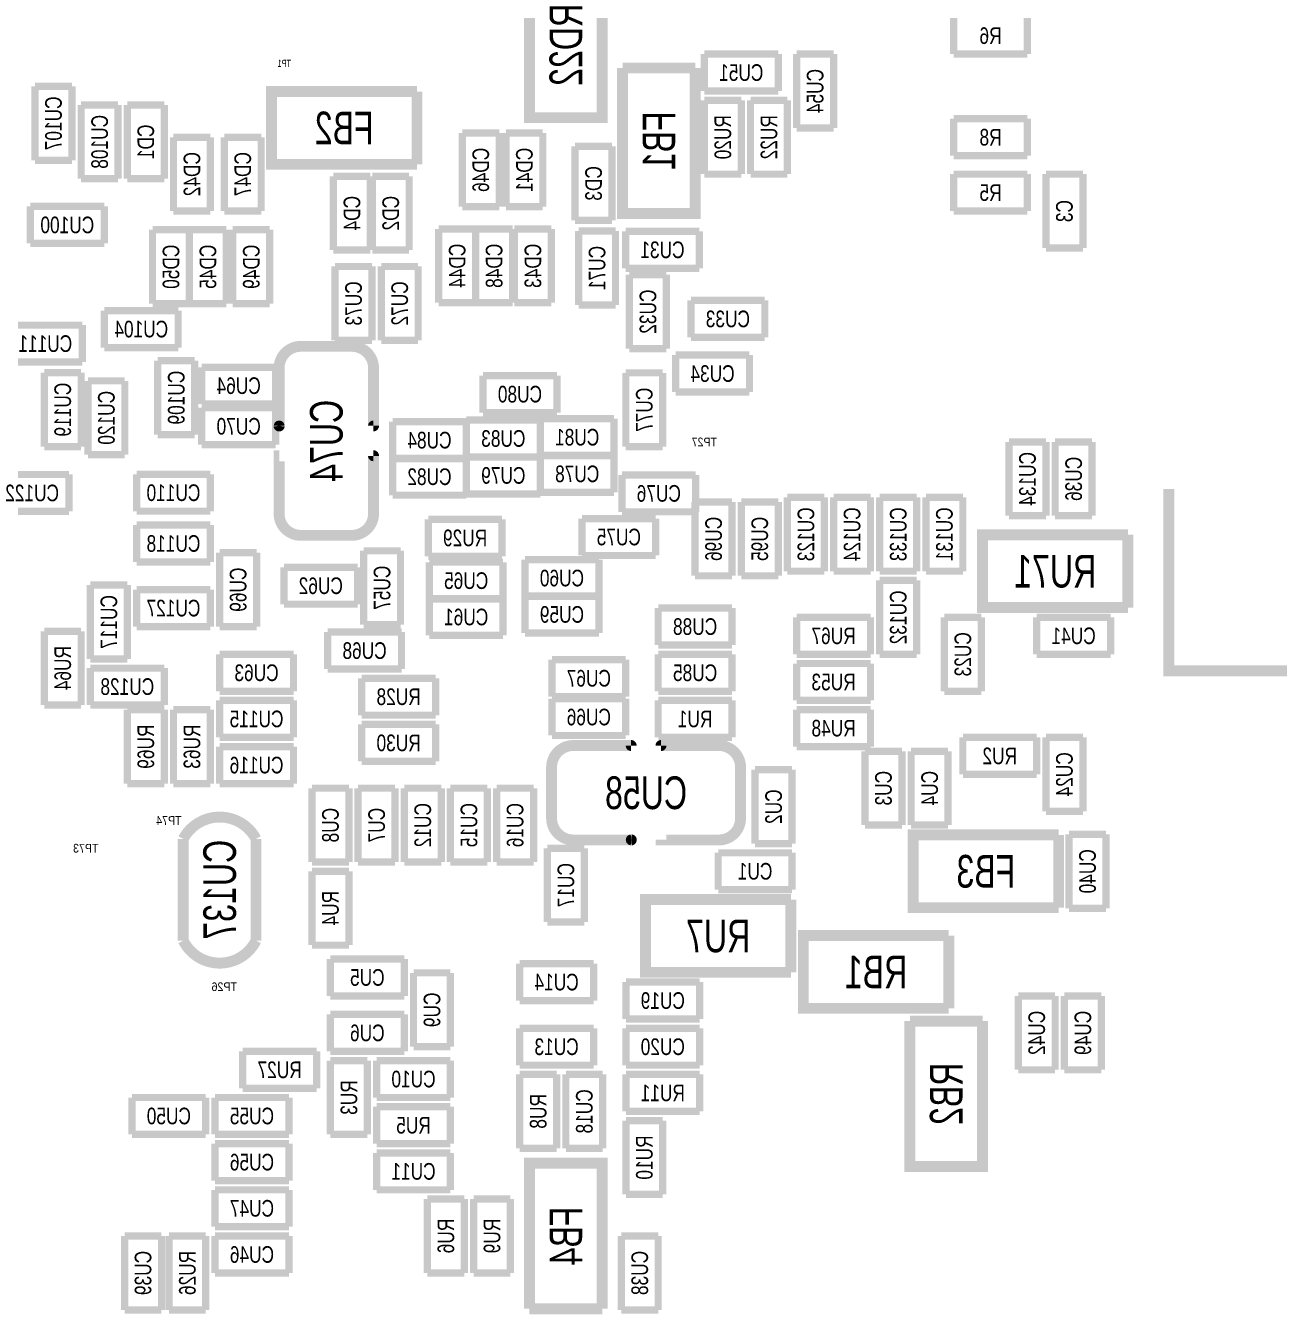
# Model space of a CAD drawing. Extents: x 0 to 194, y 0 to 132.
# Drawn here: x 149.29 to 166.53, y 57.73 to 75.45 of the extents above; entities that cross this region are included whole.
import ezdxf
from ezdxf.enums import TextEntityAlignment as Align

# ---------------------------------------------------------------- set-up
doc = ezdxf.new("R2010")
doc.units = 0
for name, color, linetype in [('PG_SILKSCREEN_BOTTOM', 152, 'CONTINUOUS'), ('PG_SILKSCREEN_BOTTOM_OUTLINE', 152, 'CONTINUOUS'), ('RD_ASSEMBLY_BOTTOM', 142, 'CONTINUOUS')]:
    doc.layers.add(name, color=color, linetype=linetype)

msp = doc.modelspace()

# ---------------------------------------------------------------- linework, layer by layer
at = {"layer": 'PG_SILKSCREEN_BOTTOM', "const_width": 0.1524}
msp.add_lwpolyline([(165.0111, 69.0753), (165.0111, 66.5734), (178.0159, 66.5734), (178.0159, 69.0753)], dxfattribs=at)
at = {"layer": 'PG_SILKSCREEN_BOTTOM_OUTLINE'}
for points, const_width in [([(157.21838, 76.18476), (157.21838, 74.18324), (156.21762, 74.18324), (156.21762, 76.18476)], 0.150114), ([(162.052, 75.565), (162.052, 75.057)], 0.100076), ([(163.068, 75.057), (163.068, 75.565)], 0.100076), ([(159.639, 75.057), (158.623, 75.057)], 0.100076), ([(158.623, 75.057), (158.623, 74.549)], 0.100076), ([(159.639, 74.549), (159.639, 75.057)], 0.100076), ([(160.401, 75.057), (159.893, 75.057)], 0.100076), ([(159.893, 75.057), (159.893, 74.041)], 0.100076), ([(160.401, 74.041), (160.401, 75.057)], 0.100076), ([(162.052, 75.057), (163.068, 75.057)], 0.100076), ([(158.498286, 74.865738), (158.498286, 72.864218), (157.497526, 72.864218), (157.497526, 74.865738)], 0.150114), ([(157.497526, 74.865738), (158.498286, 74.865738)], 0.150114), ([(149.9235, 74.6125), (149.4155, 74.6125)], 0.100076), ([(149.4155, 74.6125), (149.4155, 73.5965)], 0.100076), ([(149.9235, 73.5965), (149.9235, 74.6125)], 0.100076), ([(154.67076, 73.54062), (152.66924, 73.54062), (152.66924, 74.54138), (154.67076, 74.54138)], 0.150114), ([(154.67076, 74.54138), (154.67076, 73.54062)], 0.150114), ([(158.623, 74.549), (159.639, 74.549)], 0.100076), ([(158.623, 74.422), (158.623, 73.406)], 0.100076), ([(159.131, 74.422), (158.623, 74.422)], 0.100076), ([(159.131, 73.406), (159.131, 74.422)], 0.100076), ([(159.258, 74.422), (159.258, 73.406)], 0.100076), ([(159.766, 74.422), (159.258, 74.422)], 0.100076), ([(159.766, 73.406), (159.766, 74.422)], 0.100076), ([(150.5585, 74.3585), (150.0505, 74.3585)], 0.100076), ([(150.0505, 74.3585), (150.0505, 73.3425)], 0.100076), ([(150.5585, 73.3425), (150.5585, 74.3585)], 0.100076), ([(151.1935, 74.3585), (150.6855, 74.3585)], 0.100076), ([(150.6855, 74.3585), (150.6855, 73.3425)], 0.100076), ([(151.1935, 73.3425), (151.1935, 74.3585)], 0.100076), ([(159.893, 74.041), (160.401, 74.041)], 0.100076), ([(163.068, 74.168), (162.052, 74.168)], 0.100076), ([(162.052, 74.168), (162.052, 73.66)], 0.100076), ([(163.068, 73.66), (163.068, 74.168)], 0.100076), ([(151.8285, 73.914), (151.3205, 73.914)], 0.100076), ([(151.3205, 73.914), (151.3205, 72.898)], 0.100076), ([(151.8285, 72.898), (151.8285, 73.914)], 0.100076), ([(152.527, 73.914), (152.019, 73.914)], 0.100076), ([(152.019, 73.914), (152.019, 72.898)], 0.100076), ([(152.527, 72.898), (152.527, 73.914)], 0.100076), ([(155.80106, 73.972928), (155.29306, 73.972928)], 0.100076), ([(155.29306, 73.972928), (155.29306, 72.956928)], 0.100076), ([(155.80106, 72.956928), (155.80106, 73.972928)], 0.100076), ([(156.401008, 73.972928), (155.893008, 73.972928)], 0.100076), ([(155.893008, 73.972928), (155.893008, 72.956928)], 0.100076), ([(156.401008, 72.956928), (156.401008, 73.972928)], 0.100076), ([(157.353, 73.787), (156.845, 73.787)], 0.100076), ([(156.845, 73.787), (156.845, 72.771)], 0.100076), ([(157.353, 72.771), (157.353, 73.787)], 0.100076), ([(149.4155, 73.5965), (149.9235, 73.5965)], 0.100076), ([(162.052, 73.66), (163.068, 73.66)], 0.100076), ([(150.0505, 73.3425), (150.5585, 73.3425)], 0.100076), ([(150.6855, 73.3425), (151.1935, 73.3425)], 0.100076), ([(153.521156, 73.377044), (153.521156, 72.361044)], 0.100076), ([(154.029156, 73.377044), (153.521156, 73.377044)], 0.100076), ([(154.029156, 72.361044), (154.029156, 73.377044)], 0.100076), ([(154.054556, 73.377044), (154.054556, 72.361044)], 0.100076), ([(154.562556, 73.377044), (154.054556, 73.377044)], 0.100076), ([(154.562556, 72.361044), (154.562556, 73.377044)], 0.100076), ([(158.623, 73.406), (159.131, 73.406)], 0.100076), ([(159.258, 73.406), (159.766, 73.406)], 0.100076), ([(163.068, 73.406), (162.052, 73.406)], 0.100076), ([(162.052, 73.406), (162.052, 72.898)], 0.100076), ([(163.068, 72.898), (163.068, 73.406)], 0.100076), ([(163.322, 73.406), (163.322, 72.39)], 0.100076), ([(163.83, 73.406), (163.322, 73.406)], 0.100076), ([(163.83, 72.39), (163.83, 73.406)], 0.100076), ([(150.368, 72.9615), (149.352, 72.9615)], 0.100076), ([(149.352, 72.9615), (149.352, 72.4535)], 0.100076), ([(150.368, 72.4535), (150.368, 72.9615)], 0.100076), ([(151.3205, 72.898), (151.8285, 72.898)], 0.100076), ([(152.019, 72.898), (152.527, 72.898)], 0.100076), ([(155.29306, 72.956928), (155.80106, 72.956928)], 0.100076), ([(155.893008, 72.956928), (156.401008, 72.956928)], 0.100076), ([(162.052, 72.898), (163.068, 72.898)], 0.100076), ([(151.031956, 72.640444), (151.031956, 71.624444)], 0.100076), ([(151.539956, 72.640444), (151.031956, 72.640444)], 0.100076), ([(151.539956, 72.640444), (151.539956, 71.624444)], 0.100076), ([(152.047956, 72.640444), (151.539956, 72.640444)], 0.100076), ([(151.539956, 71.624444), (151.539956, 72.640444)], 0.100076), ([(152.047956, 71.624444), (152.047956, 72.640444)], 0.100076), ([(152.136856, 72.640444), (152.136856, 71.624444)], 0.100076), ([(152.644856, 72.640444), (152.136856, 72.640444)], 0.100076), ([(152.644856, 71.624444), (152.644856, 72.640444)], 0.100076), ([(154.968956, 72.653144), (154.968956, 71.637144)], 0.100076), ([(155.476956, 72.653144), (154.968956, 72.653144)], 0.100076), ([(155.476956, 71.637144), (155.476956, 72.653144)], 0.100076), ([(155.476956, 72.653144), (155.476956, 71.637144)], 0.100076), ([(155.984956, 72.653144), (155.476956, 72.653144)], 0.100076), ([(155.984956, 71.637144), (155.984956, 72.653144)], 0.100076), ([(156.010356, 72.653144), (156.010356, 71.637144)], 0.100076), ([(156.518356, 72.653144), (156.010356, 72.653144)], 0.100076), ([(156.518356, 71.637144), (156.518356, 72.653144)], 0.100076), ([(156.845, 72.771), (157.353, 72.771)], 0.100076), ([(157.401006, 72.623172), (156.893006, 72.623172)], 0.100076), ([(156.893006, 72.623172), (156.893006, 71.607172)], 0.100076), ([(157.401006, 71.607172), (157.401006, 72.623172)], 0.100076), ([(158.554928, 72.619108), (157.538928, 72.619108)], 0.100076), ([(157.538928, 72.619108), (157.538928, 72.111108)], 0.100076), ([(158.554928, 72.111108), (158.554928, 72.619108)], 0.100076), ([(149.352, 72.4535), (150.368, 72.4535)], 0.100076), ([(153.521156, 72.361044), (154.029156, 72.361044)], 0.100076), ([(154.054556, 72.361044), (154.562556, 72.361044)], 0.100076), ([(163.322, 72.39), (163.83, 72.39)], 0.100076), ([(154.051, 72.136), (153.543, 72.136)], 0.100076), ([(153.543, 72.136), (153.543, 71.12)], 0.100076), ([(154.051, 71.12), (154.051, 72.136)], 0.100076), ([(154.686, 72.136), (154.178, 72.136)], 0.100076), ([(154.178, 72.136), (154.178, 71.12)], 0.100076), ([(154.686, 71.12), (154.686, 72.136)], 0.100076), ([(157.538928, 72.111108), (158.554928, 72.111108)], 0.100076), ([(158.10103, 72.02297), (157.59303, 72.02297)], 0.100076), ([(157.59303, 72.02297), (157.59303, 71.00697)], 0.100076), ([(158.10103, 71.00697), (158.10103, 72.02297)], 0.100076), ([(151.031956, 71.624444), (151.539956, 71.624444)], 0.100076), ([(151.539956, 71.624444), (152.047956, 71.624444)], 0.100076), ([(152.136856, 71.624444), (152.644856, 71.624444)], 0.100076), ([(154.968956, 71.637144), (155.476956, 71.637144)], 0.100076), ([(155.476956, 71.637144), (155.984956, 71.637144)], 0.100076), ([(156.010356, 71.637144), (156.518356, 71.637144)], 0.100076), ([(156.893006, 71.607172), (157.401006, 71.607172)], 0.100076), ([(159.455104, 71.669148), (158.439104, 71.669148)], 0.100076), ([(158.439104, 71.669148), (158.439104, 71.161148)], 0.100076), ([(159.455104, 71.161148), (159.455104, 71.669148)], 0.100076), ([(151.385016, 71.52894), (150.369016, 71.52894)], 0.100076), ([(150.369016, 71.52894), (150.369016, 71.02094)], 0.100076), ([(151.385016, 71.02094), (151.385016, 71.52894)], 0.100076), ([(150.064978, 71.329042), (149.048978, 71.329042)], 0.100076), ([(150.064978, 70.821042), (150.064978, 71.329042)], 0.100076), ([(150.369016, 71.02094), (151.385016, 71.02094)], 0.100076), ([(153.543, 71.12), (154.051, 71.12)], 0.100076), ([(154.178, 71.12), (154.686, 71.12)], 0.100076), ([(158.439104, 71.161148), (159.455104, 71.161148)], 0.100076), ([(151.6126, 70.8406), (151.1046, 70.8406)], 0.100076), ([(151.1046, 70.8406), (151.1046, 69.8246)], 0.100076), ([(151.6126, 69.8246), (151.6126, 70.8406)], 0.100076), ([(157.59303, 71.00697), (158.10103, 71.00697)], 0.100076), ([(159.24403, 70.917562), (158.22803, 70.917562)], 0.100076), ([(158.22803, 70.917562), (158.22803, 70.409562)], 0.100076), ([(159.24403, 70.409562), (159.24403, 70.917562)], 0.100076), ([(149.048978, 70.821042), (150.064978, 70.821042)], 0.100076), ([(150.0505, 70.6755), (149.5425, 70.6755)], 0.100076), ([(149.5425, 70.6755), (149.5425, 69.6595)], 0.100076), ([(150.0505, 69.6595), (150.0505, 70.6755)], 0.100076), ([(152.725628, 70.750684), (151.709628, 70.750684)], 0.100076), ([(151.709628, 70.750684), (151.709628, 70.242684)], 0.100076), ([(152.725628, 70.242684), (152.725628, 70.750684)], 0.100076), ([(157.542992, 70.67296), (157.542992, 69.65696)], 0.100076), ([(158.050992, 70.67296), (157.542992, 70.67296)], 0.100076), ([(158.050992, 69.65696), (158.050992, 70.67296)], 0.100076), ([(150.650956, 70.562978), (150.142956, 70.562978)], 0.100076), ([(150.142956, 70.562978), (150.142956, 69.546978)], 0.100076), ([(150.650956, 69.546978), (150.650956, 70.562978)], 0.100076), ([(156.594556, 70.633844), (155.578556, 70.633844)], 0.100076), ([(155.578556, 70.633844), (155.578556, 70.125844)], 0.100076), ([(156.594556, 70.125844), (156.594556, 70.633844)], 0.100076), ([(158.22803, 70.409562), (159.24403, 70.409562)], 0.100076), ([(151.709628, 70.242684), (152.725628, 70.242684)], 0.100076), ([(152.725628, 70.191884), (151.709628, 70.191884)], 0.100076), ([(151.709628, 70.191884), (151.709628, 69.683884)], 0.100076), ([(152.725628, 69.683884), (152.725628, 70.191884)], 0.100076), ([(155.349956, 70.001384), (154.333956, 70.001384)], 0.100076), ([(154.333956, 70.001384), (154.333956, 69.493384)], 0.100076), ([(156.365956, 70.024244), (155.349956, 70.024244)], 0.100076), ([(155.349956, 70.024244), (155.349956, 69.516244)], 0.100076), ([(155.349956, 69.493384), (155.349956, 70.001384)], 0.100076), ([(155.578556, 70.125844), (156.594556, 70.125844)], 0.100076), ([(157.381956, 70.042024), (156.365956, 70.042024)], 0.100076), ([(156.365956, 70.042024), (156.365956, 69.534024)], 0.100076), ([(156.365956, 69.516244), (156.365956, 70.024244)], 0.100076), ([(157.381956, 69.534024), (157.381956, 70.042024)], 0.100076), ([(151.1046, 69.8246), (151.6126, 69.8246)], 0.100076), ([(149.5425, 69.6595), (150.0505, 69.6595)], 0.100076), ([(151.709628, 69.683884), (152.725628, 69.683884)], 0.100076), ([(157.542992, 69.65696), (158.050992, 69.65696)], 0.100076), ([(163.322, 69.723), (162.814, 69.723)], 0.100076), ([(162.814, 69.723), (162.814, 68.707)], 0.100076), ([(163.322, 68.707), (163.322, 69.723)], 0.100076), ([(163.957, 69.723), (163.449, 69.723)], 0.100076), ([(163.449, 69.723), (163.449, 68.707)], 0.100076), ([(163.957, 68.707), (163.957, 69.723)], 0.100076), ([(150.142956, 69.546978), (150.650956, 69.546978)], 0.100076), ([(155.349956, 69.498464), (154.333956, 69.498464)], 0.100076), ([(154.333956, 69.498464), (154.333956, 68.990464)], 0.100076), ([(154.333956, 69.493384), (155.349956, 69.493384)], 0.100076), ([(155.349956, 69.516244), (156.365956, 69.516244)], 0.100076), ([(156.365956, 69.516244), (155.349956, 69.516244)], 0.100076), ([(155.349956, 69.516244), (155.349956, 69.008244)], 0.100076), ([(155.349956, 68.990464), (155.349956, 69.498464)], 0.100076), ([(157.381956, 69.537834), (156.365956, 69.537834)], 0.100076), ([(156.365956, 69.537834), (156.365956, 69.029834)], 0.100076), ([(156.365956, 69.534024), (157.381956, 69.534024)], 0.100076), ([(156.365956, 69.008244), (156.365956, 69.516244)], 0.100076), ([(157.381956, 69.029834), (157.381956, 69.537834)], 0.100076), ([(149.88413, 69.274944), (148.86813, 69.274944)], 0.100076), ([(149.88413, 68.766944), (149.88413, 69.274944)], 0.100076), ([(151.8285, 69.2785), (150.8125, 69.2785)], 0.100076), ([(150.8125, 69.2785), (150.8125, 68.7705)], 0.100076), ([(151.8285, 68.7705), (151.8285, 69.2785)], 0.100076), ([(158.50489, 69.269102), (157.48889, 69.269102)], 0.100076), ([(157.48889, 69.269102), (157.48889, 68.761102)], 0.100076), ([(158.50489, 68.761102), (158.50489, 69.269102)], 0.100076), ([(154.333956, 68.990464), (155.349956, 68.990464)], 0.100076), ([(155.349956, 69.008244), (156.365956, 69.008244)], 0.100076), ([(156.365956, 69.029834), (157.381956, 69.029834)], 0.100076), ([(159.004, 68.8975), (158.496, 68.8975)], 0.100076), ([(158.496, 68.8975), (158.496, 67.8815)], 0.100076), ([(159.004, 67.8815), (159.004, 68.8975)], 0.100076), ([(159.639, 68.8975), (159.131, 68.8975)], 0.100076), ([(159.131, 68.8975), (159.131, 67.8815)], 0.100076), ([(159.639, 67.8815), (159.639, 68.8975)], 0.100076), ([(160.274, 68.961), (159.766, 68.961)], 0.100076), ([(159.766, 68.961), (159.766, 67.945)], 0.100076), ([(160.274, 67.945), (160.274, 68.961)], 0.100076), ([(160.909, 68.961), (160.401, 68.961)], 0.100076), ([(160.401, 68.961), (160.401, 67.945)], 0.100076), ([(160.909, 67.945), (160.909, 68.961)], 0.100076), ([(161.544, 68.961), (161.036, 68.961)], 0.100076), ([(161.036, 68.961), (161.036, 67.945)], 0.100076), ([(161.544, 67.945), (161.544, 68.961)], 0.100076), ([(162.179, 68.961), (161.671, 68.961)], 0.100076), ([(161.671, 68.961), (161.671, 67.945)], 0.100076), ([(162.179, 67.945), (162.179, 68.961)], 0.100076), ([(148.86813, 68.766944), (149.88413, 68.766944)], 0.100076), ([(150.8125, 68.7705), (151.8285, 68.7705)], 0.100076), ([(157.48889, 68.761102), (158.50489, 68.761102)], 0.100076), ([(151.8285, 68.58), (150.8125, 68.58)], 0.100076), ([(150.8125, 68.58), (150.8125, 68.072)], 0.100076), ([(151.8285, 68.072), (151.8285, 68.58)], 0.100076), ([(155.84043, 68.656962), (154.82443, 68.656962)], 0.100076), ([(154.82443, 68.656962), (154.82443, 68.148962)], 0.100076), ([(155.84043, 68.148962), (155.84043, 68.656962)], 0.100076), ([(157.95498, 68.669154), (156.93898, 68.669154)], 0.100076), ([(156.93898, 68.669154), (156.93898, 68.161154)], 0.100076), ([(157.95498, 68.161154), (157.95498, 68.669154)], 0.100076), ([(162.814, 68.707), (163.322, 68.707)], 0.100076), ([(163.449, 68.707), (163.957, 68.707)], 0.100076), ([(164.44976, 67.44462), (162.44824, 67.44462), (162.44824, 68.44538), (164.44976, 68.44538)], 0.150114), ([(164.44976, 68.44538), (164.44976, 67.44462)], 0.150114), ([(151.9555, 68.199), (151.9555, 67.183)], 0.100076), ([(152.4635, 68.199), (151.9555, 68.199)], 0.100076), ([(152.4635, 67.183), (152.4635, 68.199)], 0.100076), ([(153.93543, 68.225162), (153.93543, 67.209162)], 0.100076), ([(154.44343, 68.225162), (153.93543, 68.225162)], 0.100076), ([(154.44343, 67.209162), (154.44343, 68.225162)], 0.100076), ([(150.8125, 68.072), (151.8285, 68.072)], 0.100076), ([(154.82443, 68.148962), (155.84043, 68.148962)], 0.100076), ([(155.854908, 68.068952), (154.838908, 68.068952)], 0.100076), ([(154.838908, 68.068952), (154.838908, 67.560952)], 0.100076), ([(155.854908, 67.560952), (155.854908, 68.068952)], 0.100076), ([(157.172406, 68.104512), (156.156406, 68.104512)], 0.100076), ([(156.156406, 68.104512), (156.156406, 67.596512)], 0.100076), ([(156.93898, 68.161154), (157.95498, 68.161154)], 0.100076), ([(157.172406, 67.596512), (157.172406, 68.104512)], 0.100076), ([(153.854912, 67.999102), (152.838912, 67.999102)], 0.100076), ([(152.838912, 67.999102), (152.838912, 67.491102)], 0.100076), ([(153.854912, 67.491102), (153.854912, 67.999102)], 0.100076), ([(158.496, 67.8815), (159.004, 67.8815)], 0.100076), ([(159.131, 67.8815), (159.639, 67.8815)], 0.100076), ([(159.766, 67.945), (160.274, 67.945)], 0.100076), ([(160.401, 67.945), (160.909, 67.945)], 0.100076), ([(161.036, 67.945), (161.544, 67.945)], 0.100076), ([(161.671, 67.945), (162.179, 67.945)], 0.100076), ([(150.1775, 67.7545), (150.1775, 66.7385)], 0.100076), ([(150.6855, 67.7545), (150.1775, 67.7545)], 0.100076), ([(150.6855, 66.7385), (150.6855, 67.7545)], 0.100076), ([(151.8285, 67.691), (150.8125, 67.691)], 0.100076), ([(150.8125, 67.691), (150.8125, 67.183)], 0.100076), ([(151.8285, 67.183), (151.8285, 67.691)], 0.100076), ([(161.036, 67.818), (161.036, 66.802)], 0.100076), ([(161.544, 67.818), (161.036, 67.818)], 0.100076), ([(161.544, 66.802), (161.544, 67.818)], 0.100076), ([(152.838912, 67.491102), (153.854912, 67.491102)], 0.100076), ([(155.854908, 67.56908), (154.838908, 67.56908)], 0.100076), ([(154.838908, 67.56908), (154.838908, 67.06108)], 0.100076), ([(154.838908, 67.560952), (155.854908, 67.560952)], 0.100076), ([(155.854908, 67.06108), (155.854908, 67.56908)], 0.100076), ([(157.172406, 67.604386), (156.156406, 67.604386)], 0.100076), ([(156.156406, 67.604386), (156.156406, 67.096386)], 0.100076), ([(156.156406, 67.596512), (157.172406, 67.596512)], 0.100076), ([(157.172406, 67.096386), (157.172406, 67.604386)], 0.100076), ([(159.004, 67.437), (157.988, 67.437)], 0.100076), ([(157.988, 67.437), (157.988, 66.929)], 0.100076), ([(159.004, 66.929), (159.004, 67.437)], 0.100076), ([(160.909, 67.31), (159.893, 67.31)], 0.100076), ([(159.893, 67.31), (159.893, 66.802)], 0.100076), ([(160.909, 66.802), (160.909, 67.31)], 0.100076), ([(162.433, 67.31), (161.925, 67.31)], 0.100076), ([(161.925, 67.31), (161.925, 66.294)], 0.100076), ([(162.433, 66.294), (162.433, 67.31)], 0.100076), ([(164.211, 67.31), (163.195, 67.31)], 0.100076), ([(163.195, 67.31), (163.195, 66.802)], 0.100076), ([(164.211, 66.802), (164.211, 67.31)], 0.100076), ([(150.0505, 67.1195), (149.5425, 67.1195)], 0.100076), ([(149.5425, 67.1195), (149.5425, 66.1035)], 0.100076), ([(150.0505, 66.1035), (150.0505, 67.1195)], 0.100076), ([(150.8125, 67.183), (151.8285, 67.183)], 0.100076), ([(151.9555, 67.183), (152.4635, 67.183)], 0.100076), ([(153.93543, 67.209162), (154.44343, 67.209162)], 0.100076), ([(154.4574, 67.1068), (153.4414, 67.1068)], 0.100076), ([(153.4414, 67.1068), (153.4414, 66.5988)], 0.100076), ([(154.4574, 66.5988), (154.4574, 67.1068)], 0.100076), ([(154.838908, 67.06108), (155.854908, 67.06108)], 0.100076), ([(156.156406, 67.096386), (157.172406, 67.096386)], 0.100076), ([(152.9715, 66.802), (151.9555, 66.802)], 0.100076), ([(151.9555, 66.802), (151.9555, 66.294)], 0.100076), ([(152.9715, 66.294), (152.9715, 66.802)], 0.100076), ([(157.988, 66.929), (159.004, 66.929)], 0.100076), ([(159.004, 66.802), (157.988, 66.802)], 0.100076), ([(157.988, 66.802), (157.988, 66.294)], 0.100076), ([(159.004, 66.294), (159.004, 66.802)], 0.100076), ([(159.893, 66.802), (160.909, 66.802)], 0.100076), ([(161.036, 66.802), (161.544, 66.802)], 0.100076), ([(163.195, 66.802), (164.211, 66.802)], 0.100076), ([(150.1775, 66.7385), (150.6855, 66.7385)], 0.100076), ([(151.1935, 66.6115), (150.1775, 66.6115)], 0.100076), ([(150.1775, 66.6115), (150.1775, 66.1035)], 0.100076), ([(151.1935, 66.1035), (151.1935, 66.6115)], 0.100076), ([(153.4414, 66.5988), (154.4574, 66.5988)], 0.100076), ([(157.54223, 66.726562), (156.52623, 66.726562)], 0.100076), ([(156.52623, 66.726562), (156.52623, 66.218562)], 0.100076), ([(157.54223, 66.218562), (157.54223, 66.726562)], 0.100076), ([(160.909, 66.675), (159.893, 66.675)], 0.100076), ([(159.893, 66.675), (159.893, 66.167)], 0.100076), ([(160.909, 66.167), (160.909, 66.675)], 0.100076), ([(154.92603, 66.472562), (153.91003, 66.472562)], 0.100076), ([(153.91003, 66.472562), (153.91003, 65.964562)], 0.100076), ([(154.92603, 65.964562), (154.92603, 66.472562)], 0.100076), ([(151.9555, 66.294), (152.9715, 66.294)], 0.100076), ([(157.988, 66.294), (159.004, 66.294)], 0.100076), ([(161.925, 66.294), (162.433, 66.294)], 0.100076), ([(149.5425, 66.1035), (150.0505, 66.1035)], 0.100076), ([(150.1775, 66.1035), (151.1935, 66.1035)], 0.100076), ([(152.9715, 66.167), (151.9555, 66.167)], 0.100076), ([(151.9555, 66.167), (151.9555, 65.659)], 0.100076), ([(152.9715, 65.659), (152.9715, 66.167)], 0.100076), ([(156.52623, 66.218562), (157.54223, 66.218562)], 0.100076), ([(157.54223, 66.193162), (156.52623, 66.193162)], 0.100076), ([(156.52623, 66.193162), (156.52623, 65.685162)], 0.100076), ([(157.54223, 65.685162), (157.54223, 66.193162)], 0.100076), ([(159.004, 66.167), (157.988, 66.167)], 0.100076), ([(157.988, 66.167), (157.988, 65.659)], 0.100076), ([(159.004, 65.659), (159.004, 66.167)], 0.100076), ([(159.893, 66.167), (160.909, 66.167)], 0.100076), ([(151.1935, 66.04), (150.6855, 66.04)], 0.100076), ([(150.6855, 66.04), (150.6855, 65.024)], 0.100076), ([(151.1935, 65.024), (151.1935, 66.04)], 0.100076), ([(151.8285, 66.04), (151.3205, 66.04)], 0.100076), ([(151.3205, 66.04), (151.3205, 65.024)], 0.100076), ([(151.8285, 65.024), (151.8285, 66.04)], 0.100076), ([(153.91003, 65.964562), (154.92603, 65.964562)], 0.100076), ([(160.909, 66.04), (159.893, 66.04)], 0.100076), ([(159.893, 66.04), (159.893, 65.532)], 0.100076), ([(160.909, 65.532), (160.909, 66.04)], 0.100076), ([(154.92603, 65.837562), (153.91003, 65.837562)], 0.100076), ([(153.91003, 65.837562), (153.91003, 65.329562)], 0.100076), ([(154.92603, 65.329562), (154.92603, 65.837562)], 0.100076), ([(151.9555, 65.659), (152.9715, 65.659)], 0.100076), ([(152.9715, 65.532), (151.9555, 65.532)], 0.100076), ([(151.9555, 65.532), (151.9555, 65.024)], 0.100076), ([(152.9715, 65.024), (152.9715, 65.532)], 0.100076), ([(156.52623, 65.685162), (157.54223, 65.685162)], 0.100076), ([(157.988, 65.659), (159.004, 65.659)], 0.100076), ([(159.893, 65.532), (160.909, 65.532)], 0.100076), ([(163.195, 65.659), (162.179, 65.659)], 0.100076), ([(162.179, 65.659), (162.179, 65.151)], 0.100076), ([(163.195, 65.151), (163.195, 65.659)], 0.100076), ([(163.322, 65.659), (163.322, 64.643)], 0.100076), ([(163.83, 65.659), (163.322, 65.659)], 0.100076), ([(163.83, 64.643), (163.83, 65.659)], 0.100076), ([(160.8328, 65.4685), (160.8328, 64.4525)], 0.100076), ([(161.3408, 65.4685), (160.8328, 65.4685)], 0.100076), ([(161.3408, 64.4525), (161.3408, 65.4685)], 0.100076), ([(161.4678, 65.4685), (161.4678, 64.4525)], 0.100076), ([(161.9758, 65.4685), (161.4678, 65.4685)], 0.100076), ([(161.9758, 64.4525), (161.9758, 65.4685)], 0.100076), ([(153.91003, 65.329562), (154.92603, 65.329562)], 0.100076), ([(159.8295, 65.2145), (159.3215, 65.2145)], 0.100076), ([(159.3215, 65.2145), (159.3215, 64.1985)], 0.100076), ([(159.8295, 64.1985), (159.8295, 65.2145)], 0.100076), ([(150.6855, 65.024), (151.1935, 65.024)], 0.100076), ([(151.3205, 65.024), (151.8285, 65.024)], 0.100076), ([(151.9555, 65.024), (152.9715, 65.024)], 0.100076), ([(162.179, 65.151), (163.195, 65.151)], 0.100076), ([(153.7335, 64.9605), (153.2255, 64.9605)], 0.100076), ([(153.2255, 64.9605), (153.2255, 63.9445)], 0.100076), ([(153.7335, 63.9445), (153.7335, 64.9605)], 0.100076), ([(154.3685, 64.9605), (153.8605, 64.9605)], 0.100076), ([(153.8605, 64.9605), (153.8605, 63.9445)], 0.100076), ([(154.3685, 63.9445), (154.3685, 64.9605)], 0.100076), ([(155.0035, 64.9605), (154.4955, 64.9605)], 0.100076), ([(154.4955, 64.9605), (154.4955, 63.9445)], 0.100076), ([(155.0035, 63.9445), (155.0035, 64.9605)], 0.100076), ([(155.6385, 64.9605), (155.1305, 64.9605)], 0.100076), ([(155.1305, 64.9605), (155.1305, 63.9445)], 0.100076), ([(155.6385, 63.9445), (155.6385, 64.9605)], 0.100076), ([(156.2735, 64.9605), (155.7655, 64.9605)], 0.100076), ([(155.7655, 64.9605), (155.7655, 63.9445)], 0.100076), ([(156.2735, 63.9445), (156.2735, 64.9605)], 0.100076), ([(163.322, 64.643), (163.83, 64.643)], 0.100076), ([(151.455374, 62.863476), (151.455374, 64.263524)], 0.150114), ([(152.455626, 62.863476), (152.455626, 64.263524)], 0.150114), ([(160.8328, 64.4525), (161.3408, 64.4525)], 0.100076), ([(161.4678, 64.4525), (161.9758, 64.4525)], 0.100076), ([(163.49726, 63.31712), (161.49574, 63.31712), (161.49574, 64.31788), (163.49726, 64.31788)], 0.150114), ([(163.49726, 64.31788), (163.49726, 63.31712)], 0.150114), ([(163.6395, 64.3255), (163.6395, 63.3095)], 0.100076), ([(164.1475, 64.3255), (163.6395, 64.3255)], 0.100076), ([(164.1475, 63.3095), (164.1475, 64.3255)], 0.100076), ([(156.972, 64.135), (156.464, 64.135)], 0.100076), ([(156.464, 64.135), (156.464, 63.119)], 0.100076), ([(156.972, 63.119), (156.972, 64.135)], 0.100076), ([(159.3215, 64.1985), (159.8295, 64.1985)], 0.100076), ([(153.2255, 63.9445), (153.7335, 63.9445)], 0.100076), ([(153.8605, 63.9445), (154.3685, 63.9445)], 0.100076), ([(154.4955, 63.9445), (155.0035, 63.9445)], 0.100076), ([(155.1305, 63.9445), (155.6385, 63.9445)], 0.100076), ([(155.7655, 63.9445), (156.2735, 63.9445)], 0.100076), ([(159.8295, 64.0715), (158.8135, 64.0715)], 0.100076), ([(158.8135, 64.0715), (158.8135, 63.5635)], 0.100076), ([(159.8295, 63.5635), (159.8295, 64.0715)], 0.100076), ([(153.7335, 63.8175), (153.2255, 63.8175)], 0.100076), ([(153.2255, 63.8175), (153.2255, 62.8015)], 0.100076), ([(153.7335, 62.8015), (153.7335, 63.8175)], 0.100076), ([(159.81426, 62.42812), (157.81274, 62.42812), (157.81274, 63.42888), (159.81426, 63.42888)], 0.150114), ([(158.8135, 63.5635), (159.8295, 63.5635)], 0.100076), ([(159.81426, 63.42888), (159.81426, 62.42812)], 0.150114), ([(163.6395, 63.3095), (164.1475, 63.3095)], 0.100076), ([(156.464, 63.119), (156.972, 63.119)], 0.100076), ([(161.98596, 61.93282), (159.98444, 61.93282), (159.98444, 62.93358), (161.98596, 62.93358)], 0.150114), ([(161.98596, 62.93358), (161.98596, 61.93282)], 0.150114), ([(153.2255, 62.8015), (153.7335, 62.8015)], 0.100076), ([(154.4955, 62.611), (153.4795, 62.611)], 0.100076), ([(153.4795, 62.611), (153.4795, 62.103)], 0.100076), ([(154.4955, 62.103), (154.4955, 62.611)], 0.100076), ([(157.099, 62.5475), (156.083, 62.5475)], 0.100076), ([(156.083, 62.5475), (156.083, 62.0395)], 0.100076), ([(157.099, 62.0395), (157.099, 62.5475)], 0.100076), ([(154.6225, 62.4205), (154.6225, 61.4045)], 0.100076), ([(155.1305, 62.4205), (154.6225, 62.4205)], 0.100076), ([(155.1305, 61.4045), (155.1305, 62.4205)], 0.100076), ([(158.5595, 62.2935), (157.5435, 62.2935)], 0.100076), ([(157.5435, 62.2935), (157.5435, 61.7855)], 0.100076), ([(158.5595, 61.7855), (158.5595, 62.2935)], 0.100076), ([(153.4795, 62.103), (154.4955, 62.103)], 0.100076), ([(156.083, 62.0395), (157.099, 62.0395)], 0.100076), ([(162.941, 62.103), (162.941, 61.087)], 0.100076), ([(163.449, 62.103), (162.941, 62.103)], 0.100076), ([(163.449, 61.087), (163.449, 62.103)], 0.100076), ([(163.576, 62.103), (163.576, 61.087)], 0.100076), ([(164.084, 62.103), (163.576, 62.103)], 0.100076), ([(164.084, 61.087), (164.084, 62.103)], 0.100076), ([(154.4955, 61.849), (153.4795, 61.849)], 0.100076), ([(153.4795, 61.849), (153.4795, 61.341)], 0.100076), ([(154.4955, 61.341), (154.4955, 61.849)], 0.100076), ([(157.099, 61.6585), (156.083, 61.6585)], 0.100076), ([(156.083, 61.6585), (156.083, 61.1505)], 0.100076), ([(157.099, 61.1505), (157.099, 61.6585)], 0.100076), ([(157.5435, 61.7855), (158.5595, 61.7855)], 0.100076), ([(158.5595, 61.6585), (157.5435, 61.6585)], 0.100076), ([(157.5435, 61.6585), (157.5435, 61.1505)], 0.100076), ([(158.5595, 61.1505), (158.5595, 61.6585)], 0.100076), ([(162.45078, 61.75756), (162.45078, 59.75604), (161.45002, 59.75604), (161.45002, 61.75756)], 0.150114), ([(161.45002, 61.75756), (162.45078, 61.75756)], 0.150114), ([(153.289, 61.341), (152.273, 61.341)], 0.100076), ([(152.273, 61.341), (152.273, 60.833)], 0.100076), ([(153.289, 60.833), (153.289, 61.341)], 0.100076), ([(153.4795, 61.341), (154.4955, 61.341)], 0.100076), ([(154.6225, 61.4045), (155.1305, 61.4045)], 0.100076), ([(153.9875, 61.214), (153.4795, 61.214)], 0.100076), ([(153.4795, 61.214), (153.4795, 60.198)], 0.100076), ([(153.9875, 60.198), (153.9875, 61.214)], 0.100076), ([(155.1305, 61.214), (154.1145, 61.214)], 0.100076), ([(154.1145, 61.214), (154.1145, 60.706)], 0.100076), ([(155.1305, 60.706), (155.1305, 61.214)], 0.100076), ([(156.083, 61.1505), (157.099, 61.1505)], 0.100076), ([(157.5435, 61.1505), (158.5595, 61.1505)], 0.100076), ([(156.591, 61.0235), (156.083, 61.0235)], 0.100076), ([(156.083, 61.0235), (156.083, 60.0075)], 0.100076), ([(156.591, 60.0075), (156.591, 61.0235)], 0.100076), ([(157.226, 61.0235), (156.718, 61.0235)], 0.100076), ([(156.718, 61.0235), (156.718, 60.0075)], 0.100076), ([(157.226, 60.0075), (157.226, 61.0235)], 0.100076), ([(158.5595, 61.0235), (157.5435, 61.0235)], 0.100076), ([(157.5435, 61.0235), (157.5435, 60.5155)], 0.100076), ([(158.5595, 60.5155), (158.5595, 61.0235)], 0.100076), ([(162.941, 61.087), (163.449, 61.087)], 0.100076), ([(163.576, 61.087), (164.084, 61.087)], 0.100076), ([(152.273, 60.833), (153.289, 60.833)], 0.100076), ([(151.765, 60.706), (150.749, 60.706)], 0.100076), ([(150.749, 60.706), (150.749, 60.198)], 0.100076), ([(151.765, 60.198), (151.765, 60.706)], 0.100076), ([(152.908, 60.706), (151.892, 60.706)], 0.100076), ([(151.892, 60.706), (151.892, 60.198)], 0.100076), ([(152.908, 60.198), (152.908, 60.706)], 0.100076), ([(154.1145, 60.706), (155.1305, 60.706)], 0.100076), ([(155.1305, 60.579), (154.1145, 60.579)], 0.100076), ([(154.1145, 60.579), (154.1145, 60.071)], 0.100076), ([(155.1305, 60.071), (155.1305, 60.579)], 0.100076), ([(157.5435, 60.5155), (158.5595, 60.5155)], 0.100076), ([(158.0515, 60.3885), (157.5435, 60.3885)], 0.100076), ([(157.5435, 60.3885), (157.5435, 59.3725)], 0.100076), ([(158.0515, 59.3725), (158.0515, 60.3885)], 0.100076), ([(150.749, 60.198), (151.765, 60.198)], 0.100076), ([(151.892, 60.198), (152.908, 60.198)], 0.100076), ([(152.908, 60.071), (151.892, 60.071)], 0.100076), ([(151.892, 60.071), (151.892, 59.563)], 0.100076), ([(152.908, 59.563), (152.908, 60.071)], 0.100076), ([(153.4795, 60.198), (153.9875, 60.198)], 0.100076), ([(154.1145, 60.071), (155.1305, 60.071)], 0.100076), ([(155.1305, 59.944), (154.1145, 59.944)], 0.100076), ([(154.1145, 59.944), (154.1145, 59.436)], 0.100076), ([(155.1305, 59.436), (155.1305, 59.944)], 0.100076), ([(156.083, 60.0075), (156.591, 60.0075)], 0.100076), ([(156.718, 60.0075), (157.226, 60.0075)], 0.100076), ([(156.21762, 57.80024), (156.21762, 59.80176), (157.21838, 59.80176), (157.21838, 57.80024)], 0.150114), ([(151.892, 59.563), (152.908, 59.563)], 0.100076), ([(152.908, 59.436), (151.892, 59.436)], 0.100076), ([(151.892, 59.436), (151.892, 58.928)], 0.100076), ([(152.908, 58.928), (152.908, 59.436)], 0.100076), ([(154.1145, 59.436), (155.1305, 59.436)], 0.100076), ([(157.5435, 59.3725), (158.0515, 59.3725)], 0.100076), ([(155.321, 59.309), (154.813, 59.309)], 0.100076), ([(154.813, 59.309), (154.813, 58.293)], 0.100076), ([(155.321, 58.293), (155.321, 59.309)], 0.100076), ([(155.956, 59.309), (155.448, 59.309)], 0.100076), ([(155.448, 59.309), (155.448, 58.293)], 0.100076), ([(155.956, 58.293), (155.956, 59.309)], 0.100076), ([(150.6474, 58.801), (150.6474, 57.785)], 0.100076), ([(151.1554, 58.801), (150.6474, 58.801)], 0.100076), ([(151.1554, 57.785), (151.1554, 58.801)], 0.100076), ([(151.765, 58.801), (151.257, 58.801)], 0.100076), ([(151.257, 58.801), (151.257, 57.785)], 0.100076), ([(151.765, 57.785), (151.765, 58.801)], 0.100076), ([(151.892, 58.928), (152.908, 58.928)], 0.100076), ([(152.908, 58.801), (151.892, 58.801)], 0.100076), ([(151.892, 58.801), (151.892, 58.293)], 0.100076), ([(152.908, 58.293), (152.908, 58.801)], 0.100076), ([(157.988, 58.801), (157.48, 58.801)], 0.100076), ([(157.48, 58.801), (157.48, 57.785)], 0.100076), ([(157.988, 57.785), (157.988, 58.801)], 0.100076), ([(151.892, 58.293), (152.908, 58.293)], 0.100076), ([(154.813, 58.293), (155.321, 58.293)], 0.100076), ([(155.448, 58.293), (155.956, 58.293)], 0.100076), ([(150.6474, 57.785), (151.1554, 57.785)], 0.100076), ([(151.257, 57.785), (151.765, 57.785)], 0.100076), ([(157.21838, 57.80024), (156.21762, 57.80024)], 0.150114), ([(157.48, 57.785), (157.988, 57.785)], 0.100076)]:
    msp.add_lwpolyline(points, dxfattribs=dict(at, const_width=const_width))
at = {"layer": 'PG_SILKSCREEN_BOTTOM_OUTLINE', "const_width": 0.150114}
for points in [[(152.775158, 69.942456, -0.919612), (152.772872, 69.942456), (152.772872, 70.73773, -0.41419), (153.072846, 71.037704), (153.77287, 71.037704, -0.41419), (154.072844, 70.73773), (154.072844, 69.944742, -0.414214), (154.070558, 69.942456)], [(152.775158, 69.533008), (152.772872, 69.533008), (152.772872, 68.737734, 0.41419), (153.072846, 68.43776), (153.77287, 68.43776, 0.41419), (154.072844, 68.737734), (154.072844, 69.530722, 0.414214), (154.070558, 69.533008)], [(157.616906, 64.250062, -0.919612), (157.616906, 64.247776), (156.821632, 64.247776, -0.41419), (156.521658, 64.54775), (156.521658, 65.247774, -0.41419), (156.821632, 65.547748), (157.61462, 65.547748, -0.414214), (157.616906, 65.545462)], [(158.026354, 64.250062), (158.026354, 64.247776), (158.821628, 64.247776, 0.41419), (159.121602, 64.54775), (159.121602, 65.247774, 0.41419), (158.821628, 65.547748), (158.02864, 65.547748, 0.414214), (158.026354, 65.545462)], [(152.455626, 64.263524, 0.600046), (151.455374, 64.263524)], [(152.455626, 62.863476, -0.618077), (151.455374, 62.863476)]]:
    msp.add_lwpolyline(points, format="xyb", dxfattribs=at)

# ---------------------------------------------------------------- texts
at = {"layer": 'RD_ASSEMBLY_BOTTOM', "text_generation_flag": 2}
for s, height, width, p in [('RD22', 0.44958, 0.734463, (156.94279, 75.184)), ('CU54', 0.2286, 0.777778, (160.2613, 74.549)), ('CU107', 0.2286, 0.777778, (149.7838, 74.1045)), ('CU108', 0.2286, 0.777778, (150.4188, 73.8505)), ('CD1', 0.2286, 0.777778, (151.0538, 73.8505)), ('FB1', 0.44958, 0.734463, (158.222696, 73.864978)), ('RU20', 0.2286, 0.777778, (158.9913, 73.914)), ('RU22', 0.2286, 0.777778, (159.6263, 73.914)), ('CD46', 0.2286, 0.777778, (155.66136, 73.464928)), ('CD41', 0.2286, 0.777778, (156.261308, 73.464928)), ('CD42', 0.2286, 0.777778, (151.6888, 73.406)), ('CD47', 0.2286, 0.777778, (152.3873, 73.406)), ('CD3', 0.2286, 0.777778, (157.2133, 73.279)), ('CD4', 0.2286, 0.777778, (153.889456, 72.869044)), ('CD2', 0.2286, 0.777778, (154.422856, 72.869044)), ('C3', 0.2286, 0.777778, (163.6903, 72.898)), ('CD50', 0.2286, 0.777778, (151.400256, 72.132444)), ('CD45', 0.2286, 0.777778, (151.908256, 72.132444)), ('CD49', 0.2286, 0.777778, (152.505156, 72.132444)), ('CD44', 0.2286, 0.777778, (155.337256, 72.145144)), ('CD48', 0.2286, 0.777778, (155.845256, 72.145144)), ('CD43', 0.2286, 0.777778, (156.378656, 72.145144)), ('CU71', 0.2286, 0.777778, (157.261306, 72.115172)), ('CU73', 0.2286, 0.777778, (153.9113, 71.628)), ('CU72', 0.2286, 0.777778, (154.5463, 71.628)), ('CU32', 0.2286, 0.777778, (157.96133, 71.51497)), ('CU109', 0.2286, 0.777778, (151.4729, 70.3326)), ('CU119', 0.2286, 0.777778, (149.9108, 70.1675)), ('CU120', 0.2286, 0.777778, (150.511256, 70.054978)), ('CU77', 0.2286, 0.777778, (157.911292, 70.16496)), ('CU74', 0.44958, 0.734463, (153.647648, 69.737732)), ('CU134', 0.2286, 0.777778, (163.1823, 69.215)), ('CU36', 0.2286, 0.777778, (163.8173, 69.215)), ('CU123', 0.2286, 0.777778, (160.1343, 68.453)), ('CU124', 0.2286, 0.777778, (160.7693, 68.453)), ('CU133', 0.2286, 0.777778, (161.4043, 68.453)), ('CU131', 0.2286, 0.777778, (162.0393, 68.453)), ('CU96', 0.2286, 0.777778, (158.8643, 68.3895)), ('CU95', 0.2286, 0.777778, (159.4993, 68.3895)), ('CU69', 0.2286, 0.777778, (152.3238, 67.691)), ('CU57', 0.2286, 0.777778, (154.30373, 67.717162)), ('CU117', 0.2286, 0.777778, (150.5458, 67.2465)), ('CU132', 0.2286, 0.777778, (161.4043, 67.31)), ('CU23', 0.2286, 0.777778, (162.2933, 66.802)), ('RU64', 0.2286, 0.777778, (149.9108, 66.6115)), ('RU69', 0.2286, 0.777778, (151.0538, 65.532)), ('RU63', 0.2286, 0.777778, (151.6888, 65.532)), ('CU24', 0.2286, 0.777778, (163.6903, 65.151)), ('CU3', 0.2286, 0.777778, (161.2011, 64.9605)), ('CU4', 0.2286, 0.777778, (161.8361, 64.9605)), ('CU2', 0.2286, 0.777778, (159.6898, 64.7065)), ('CU12', 0.2286, 0.777778, (154.8638, 64.4525)), ('CU15', 0.2286, 0.777778, (155.4988, 64.4525)), ('CU16', 0.2286, 0.777778, (156.1338, 64.4525)), ('CU8', 0.2286, 0.777778, (153.5938, 64.4525)), ('CU7', 0.2286, 0.777778, (154.2288, 64.4525)), ('CU137', 0.44958, 0.734463, (152.18029, 63.5635)), ('CU40', 0.2286, 0.777778, (164.0078, 63.8175)), ('CU17', 0.2286, 0.777778, (156.8323, 63.627)), ('RU4', 0.2286, 0.777778, (153.5938, 63.3095)), ('CU9', 0.2286, 0.777778, (154.9908, 61.9125)), ('CU42', 0.2286, 0.777778, (163.3093, 61.595)), ('CU49', 0.2286, 0.777778, (163.9443, 61.595)), ('RB2', 0.44958, 0.734463, (162.17519, 60.7568)), ('RU3', 0.2286, 0.777778, (153.8478, 60.706)), ('CU18', 0.2286, 0.777778, (157.0863, 60.5155)), ('RU8', 0.2286, 0.777778, (156.4513, 60.5155)), ('RU10', 0.2286, 0.777778, (157.9118, 59.8805)), ('RU6', 0.2286, 0.777778, (155.1813, 58.801)), ('RU9', 0.2286, 0.777778, (155.8163, 58.801)), ('FB4', 0.44958, 0.734463, (156.94279, 58.801)), ('CU39', 0.2286, 0.777778, (151.0157, 58.293)), ('RU26', 0.2286, 0.777778, (151.6253, 58.293)), ('CU38', 0.2286, 0.777778, (157.8483, 58.293))]:
    msp.add_text(s, height=height, rotation=90, dxfattribs=dict(at, width=width)).set_placement(p, align=Align.CENTER)
for s, height, width, p in [('R6', 0.2286, 0.777778, (162.56, 75.1967)), ('TP1', 0.09906, 0.769231, (152.8445, 74.88047)), ('CU51', 0.2286, 0.777778, (159.131, 74.6887)), ('FB2', 0.44958, 0.734463, (153.67, 73.81621)), ('R8', 0.2286, 0.777778, (162.56, 73.7997)), ('R5', 0.2286, 0.777778, (162.56, 73.0377)), ('CU100', 0.2286, 0.777778, (149.86, 72.5932)), ('CU31', 0.2286, 0.777778, (158.046928, 72.250808)), ('CU33', 0.2286, 0.777778, (158.947104, 71.300848)), ('CU104', 0.2286, 0.777778, (150.877016, 71.16064)), ('CU111', 0.2286, 0.777778, (149.556978, 70.960742)), ('CU34', 0.2286, 0.777778, (158.73603, 70.549262)), ('CU64', 0.2286, 0.777778, (152.217628, 70.382384)), ('CU80', 0.2286, 0.777778, (156.086556, 70.265544)), ('CU70', 0.2286, 0.777778, (152.217628, 69.823584)), ('CU84', 0.2286, 0.777778, (154.841956, 69.633084)), ('CU83', 0.2286, 0.777778, (155.857956, 69.655944)), ('CU81', 0.2286, 0.777778, (156.873956, 69.673724)), ('TP27', 0.11938, 0.914894, (158.623, 69.66331)), ('CU82', 0.2286, 0.777778, (154.841956, 69.130164)), ('CU79', 0.2286, 0.777778, (155.857956, 69.147944)), ('CU78', 0.2286, 0.777778, (156.873956, 69.169534)), ('CU122', 0.2286, 0.777778, (149.37613, 68.906644)), ('CU110', 0.2286, 0.777778, (151.3205, 68.9102)), ('CU76', 0.2286, 0.777778, (157.99689, 68.900802)), ('CU118', 0.2286, 0.777778, (151.3205, 68.2117)), ('RU29', 0.2286, 0.777778, (155.33243, 68.288662)), ('CU75', 0.2286, 0.777778, (157.44698, 68.300854)), ('RU71', 0.44958, 0.734463, (163.449, 67.72021)), ('CU65', 0.2286, 0.777778, (155.346908, 67.700652)), ('CU60', 0.2286, 0.777778, (156.664406, 67.736212)), ('CU62', 0.2286, 0.777778, (153.346912, 67.630802)), ('CU127', 0.2286, 0.777778, (151.3205, 67.3227)), ('CU61', 0.2286, 0.777778, (155.346908, 67.20078)), ('CU59', 0.2286, 0.777778, (156.664406, 67.236086)), ('CU88', 0.2286, 0.777778, (158.496, 67.0687)), ('RU67', 0.2286, 0.777778, (160.401, 66.9417)), ('CU41', 0.2286, 0.777778, (163.703, 66.9417)), ('CU68', 0.2286, 0.777778, (153.9494, 66.7385)), ('CU63', 0.2286, 0.777778, (152.4635, 66.4337)), ('CU85', 0.2286, 0.777778, (158.496, 66.4337)), ('CU128', 0.2286, 0.777778, (150.6855, 66.2432)), ('CU67', 0.2286, 0.777778, (157.03423, 66.358262)), ('RU53', 0.2286, 0.777778, (160.401, 66.3067)), ('RU28', 0.2286, 0.777778, (154.41803, 66.104262)), ('CU115', 0.2286, 0.777778, (152.4635, 65.7987)), ('CU66', 0.2286, 0.777778, (157.03423, 65.824862)), ('RU1', 0.2286, 0.777778, (158.496, 65.7987)), ('RU48', 0.2286, 0.777778, (160.401, 65.6717)), ('RU30', 0.2286, 0.777778, (154.41803, 65.469262)), ('CU116', 0.2286, 0.777778, (152.4635, 65.1637)), ('RU2', 0.2286, 0.777778, (162.687, 65.2907)), ('CU58', 0.44958, 0.734463, (157.82163, 64.672972)), ('TP74', 0.11938, 0.914894, (151.257, 64.45631)), ('TP73', 0.11938, 0.914894, (150.114, 64.07531)), ('FB3', 0.44958, 0.734463, (162.4965, 63.59271)), ('CU1', 0.2286, 0.777778, (159.3215, 63.7032)), ('RU7', 0.44958, 0.734463, (158.8135, 62.70371)), ('RB1', 0.44958, 0.734463, (160.9852, 62.20841)), ('CU5', 0.2286, 0.777778, (153.9875, 62.2427)), ('CU14', 0.2286, 0.777778, (156.591, 62.1792)), ('TP26', 0.11938, 0.914894, (152.019, 62.17031)), ('CU19', 0.2286, 0.777778, (158.0515, 61.9252)), ('CU6', 0.2286, 0.777778, (153.9875, 61.4807)), ('CU13', 0.2286, 0.777778, (156.591, 61.2902)), ('CU20', 0.2286, 0.777778, (158.0515, 61.2902)), ('RU27', 0.2286, 0.777778, (152.781, 60.9727)), ('CU10', 0.2286, 0.777778, (154.6225, 60.8457)), ('RU11', 0.2286, 0.777778, (158.0515, 60.6552)), ('CU50', 0.2286, 0.777778, (151.257, 60.3377)), ('CU55', 0.2286, 0.777778, (152.4, 60.3377)), ('RU5', 0.2286, 0.777778, (154.6225, 60.2107)), ('CU56', 0.2286, 0.777778, (152.4, 59.7027)), ('CU11', 0.2286, 0.777778, (154.6225, 59.5757)), ('CU47', 0.2286, 0.777778, (152.4, 59.0677)), ('CU46', 0.2286, 0.777778, (152.4, 58.4327))]:
    msp.add_text(s, height=height, dxfattribs=dict(at, width=width)).set_placement(p, align=Align.CENTER)

doc.saveas('drawing.dxf')
